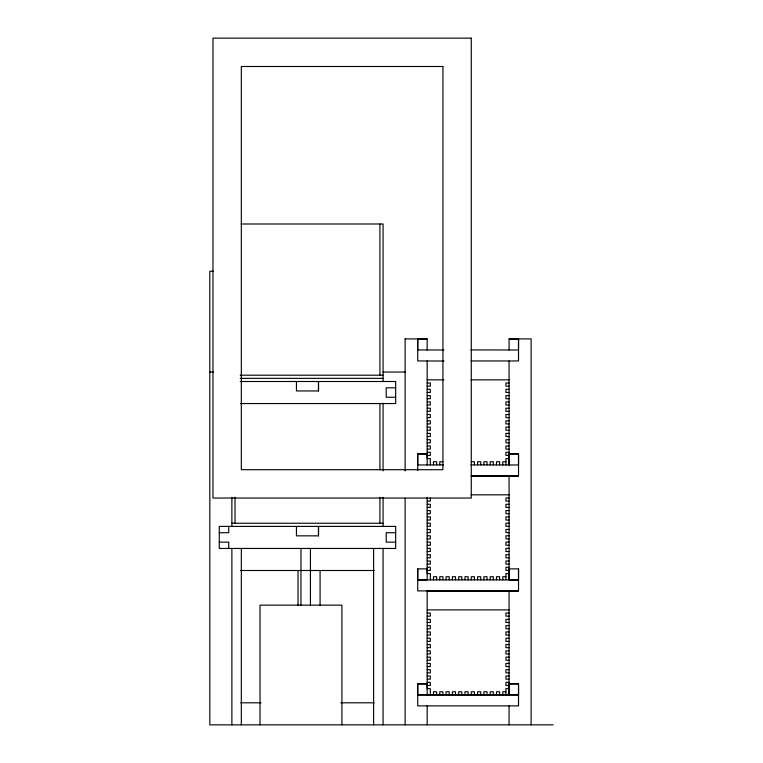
<?xml version="1.0" encoding="UTF-8"?>
<svg xmlns="http://www.w3.org/2000/svg" width="763" height="763" viewBox="0 0 763 763"><rect width="100%" height="100%" fill="white"/><g stroke="black" fill="none" stroke-linecap="round" stroke-linejoin="round"><path stroke-width="1.14" d="M417.723 568.921L417.723 579.947L427.175 579.947L427.175 568.921L417.723 568.855L417.723 590.905L518.525 590.905M417.723 349.998L417.723 338.972L427.175 338.829M427.175 694.921L427.175 683.896L417.723 683.896L417.723 694.921L518.525 694.921L518.525 683.829L509.074 683.829L509.074 694.921L509.074 590.972M427.175 464.972L427.175 453.947L417.723 453.947L417.723 464.972L443.475 464.905M427.175 350.074L427.175 338.972L405.124 338.906M509.074 568.855L509.074 579.947L518.525 579.947L518.525 568.855L509.074 568.921M509.074 349.998L509.074 338.906L531.124 338.906L531.124 724.85M509.074 338.972L518.525 338.972L518.525 349.998L470.876 349.931M240.965 223.998L383.074 223.998L383.074 381.5M213.306 271.246L209.825 271.246L209.825 724.85L553.175 724.85M417.723 349.931L443.818 349.998M443.932 361.023L417.723 360.956L417.723 338.906M471.086 360.956L518.525 360.956L518.525 338.972M209.825 372.048L213.306 372.048M383.074 372.048L405.124 372.048M240.211 375.196L383.074 375.196M240.211 378.353L383.074 378.353M427.175 379.85L443.789 379.85M471.095 379.85L509.074 379.85M240.211 381.5L395.673 381.5L395.673 403.551L240.555 403.551M427.175 382.997L430.322 382.997L430.322 386.154L427.175 386.154M509.074 382.997L505.926 382.997L505.926 386.154L509.074 386.154M395.673 387.804L386.221 387.804L386.221 397.246L395.673 397.246M427.175 389.302L430.322 389.302L430.322 392.449L427.175 392.449M509.074 389.302L505.926 389.302L505.926 392.449L509.074 392.449M318.495 390.952L318.495 381.5L318.495 390.952L296.445 390.952L296.445 381.5M427.175 395.606L430.322 395.606L430.322 398.753L427.175 398.753M509.074 395.606L505.926 395.606L505.926 398.753L509.074 398.753M427.175 401.901L430.322 401.901L430.322 405.048L427.175 405.048M509.074 401.901L505.926 401.901L505.926 405.048L509.074 405.048M427.175 408.205L430.322 408.205L430.322 411.352L427.175 411.352M509.074 408.205L505.926 408.205L505.926 411.352L509.074 411.352M427.175 414.5L430.322 414.5L430.322 417.647L427.175 417.647M509.074 414.5L505.926 414.5L505.926 417.647L509.074 417.647M427.175 420.804L430.322 420.804L430.322 423.951L427.175 423.951M509.074 420.804L505.926 420.804L505.926 423.951L509.074 423.951M427.175 427.099L430.322 427.099L430.322 430.256L427.175 430.256M509.074 427.099L505.926 427.099L505.926 430.256L509.074 430.256M427.175 433.403L430.322 433.403L430.322 436.55L427.175 436.55M509.074 433.403L505.926 433.403L505.926 436.55L509.074 436.55M427.175 439.698L430.322 439.698L430.322 442.855L427.175 442.855M509.074 439.698L505.926 439.698L505.926 442.855L509.074 442.855M427.175 446.002L430.322 446.002L430.322 449.149L427.175 449.149M509.074 446.002L505.926 446.002L505.926 449.149L509.074 449.149M427.175 452.306L430.322 452.306L430.322 455.454L427.175 455.454M509.074 452.306L505.926 452.306L505.926 455.454L509.074 455.454M427.175 453.88L417.723 453.88L417.723 470.418M509.074 453.947L518.525 453.947L518.525 475.998L471.334 475.998M509.074 458.601L505.926 458.601L505.926 464.905M442.921 461.749L439.774 461.749L439.774 464.905M471.276 461.749L474.424 461.749L474.424 464.905M505.926 461.749L502.779 461.749L502.779 464.905M470.876 464.905L518.525 464.972L518.525 453.88L509.074 453.88L509.074 464.972L509.074 361.023M471.086 475.931L518.525 475.931M471.095 494.825L509.074 494.825M509.074 497.981L505.926 497.981L505.926 501.129L509.074 501.129M427.175 501.129L430.322 501.129L430.322 497.981M427.175 504.276L430.322 504.276L430.322 507.424L427.175 507.424M509.074 504.276L505.926 504.276L505.926 507.424L509.074 507.424M427.175 510.581L430.322 510.581L430.322 513.728L427.175 513.728M509.074 510.581L505.926 510.581L505.926 513.728L509.074 513.728M427.175 516.875L430.322 516.875L430.322 520.023L427.175 520.023M509.074 516.875L505.926 516.875L505.926 520.023L509.074 520.023M427.175 523.18L430.322 523.18L430.322 526.327L427.175 526.327M509.074 523.18L505.926 523.18L505.926 526.327L509.074 526.327M231.876 523.246L383.074 523.246M427.175 529.474L430.322 529.474L430.322 532.631L427.175 532.631M509.074 529.474L505.926 529.474L505.926 532.631L509.074 532.631M219.277 532.698L228.728 532.698L228.728 526.403M395.673 532.698L386.221 532.698L386.221 542.15L395.673 542.15M318.495 535.845L318.495 526.403L318.495 535.845L296.445 535.845L296.445 526.403M427.175 535.779L430.322 535.779L430.322 538.926L427.175 538.926M509.074 535.779L505.926 535.779L505.926 538.926L509.074 538.926M427.175 542.073L430.322 542.073L430.322 545.23L427.175 545.23M509.074 542.073L505.926 542.073L505.926 545.23L509.074 545.23M219.277 542.15L228.728 542.15L228.728 548.454M427.175 548.378L430.322 548.378L430.322 551.525L427.175 551.525M509.074 548.378L505.926 548.378L505.926 551.525L509.074 551.525M427.175 554.672L430.322 554.672L430.322 557.829L427.175 557.829M509.074 554.672L505.926 554.672L505.926 557.829L509.074 557.829M427.175 560.977L430.322 560.977L430.322 564.124L427.175 564.124M509.074 560.977L505.926 560.977L505.926 564.124L509.074 564.124M427.175 567.281L430.322 567.281L430.322 570.428L427.175 570.428M509.074 567.281L505.926 567.281L505.926 570.428L509.074 570.428M240.727 570.505L374.223 570.505M509.074 573.576L505.926 573.576L505.926 579.88M505.926 576.723L502.779 576.723L502.779 579.88M417.723 579.88L518.525 579.88M427.251 590.972L518.525 590.972L518.525 568.921M427.175 609.875L509.074 609.875M427.175 613.023L430.322 613.023L430.322 616.18L427.175 616.18M509.074 613.023L505.926 613.023L505.926 616.18L509.074 616.18M427.175 619.327L430.322 619.327L430.322 622.474L427.175 622.474M509.074 619.327L505.926 619.327L505.926 622.474L509.074 622.474M427.175 625.622L430.322 625.622L430.322 628.779L427.175 628.779M509.074 625.622L505.926 625.622L505.926 628.779L509.074 628.779M427.175 631.926L430.322 631.926L430.322 635.074L427.175 635.074M509.074 631.926L505.926 631.926L505.926 635.074L509.074 635.074M427.175 638.221L430.322 638.221L430.322 641.378L427.175 641.378M509.074 638.221L505.926 638.221L505.926 641.378L509.074 641.378M427.175 644.525L430.322 644.525L430.322 647.673L427.175 647.673M509.074 644.525L505.926 644.525L505.926 647.673L509.074 647.673M427.175 650.829L430.322 650.829L430.322 653.977L427.175 653.977M509.074 650.829L505.926 650.829L505.926 653.977L509.074 653.977M427.175 657.124L430.322 657.124L430.322 660.272L427.175 660.272M509.074 657.124L505.926 657.124L505.926 660.272L509.074 660.272M427.175 663.428L430.322 663.428L430.322 666.576L427.175 666.576M509.074 663.428L505.926 663.428L505.926 666.576L509.074 666.576M427.175 669.723L430.322 669.723L430.322 672.871L427.175 672.871M509.074 669.723L505.926 669.723L505.926 672.871L509.074 672.871M427.175 676.028L430.322 676.028L430.322 679.175L427.175 679.175M509.074 676.028L505.926 676.028L505.926 679.175L509.074 679.175M427.175 682.322L430.322 682.322L430.322 685.479L427.175 685.479M509.074 682.322L505.926 682.322L505.926 685.479L509.074 685.479M427.175 683.829L417.723 683.829L417.723 705.88L518.525 705.88L518.525 683.896L509.074 683.896M509.074 688.627L505.926 688.627L505.926 694.921M505.926 691.774L502.779 691.774L502.779 694.921M417.723 694.855L518.525 694.855M240.727 702.799L260.994 702.799M340.851 702.799L374.223 702.799M509.074 475.998L509.074 579.88M509.074 705.947L509.074 724.85M499.622 464.905L499.622 461.749L496.475 461.749L496.475 464.905M499.622 579.88L499.622 576.723L496.475 576.723L496.475 579.88M499.622 694.921L499.622 691.774L496.475 691.774L496.475 694.921M493.327 464.905L493.327 461.749L490.17 461.749L490.17 464.905M493.327 579.88L493.327 576.723L490.17 576.723L490.17 579.88M493.327 694.921L493.327 691.774L490.17 691.774L490.17 694.921M487.023 464.905L487.023 461.749L483.876 461.749L483.876 464.905M487.023 579.88L487.023 576.723L483.876 576.723L483.876 579.88M487.023 694.921L487.023 691.774L483.876 691.774L483.876 694.921M480.728 464.905L480.728 461.749L477.571 461.749L477.571 464.905M480.728 579.88L480.728 576.723L477.571 576.723L477.571 579.88M480.728 694.921L480.728 691.774L477.571 691.774L477.571 694.921M474.424 579.88L474.424 576.723L471.276 576.723L471.276 579.88M474.424 694.921L474.424 691.774L471.276 691.774L471.276 694.921M468.129 579.88L468.129 576.723L464.972 576.723L464.972 579.88M468.129 694.921L468.129 691.774L464.972 691.774L464.972 694.921M461.825 579.88L461.825 576.723L458.677 576.723L458.677 579.88M461.825 694.921L461.825 691.774L458.677 691.774L458.677 694.921M455.521 579.88L455.521 576.723L452.373 576.723L452.373 579.88M455.521 694.921L455.521 691.774L452.373 691.774L452.373 694.921M449.226 579.88L449.226 576.723L446.078 576.723L446.078 579.88M449.226 694.921L449.226 691.774L446.078 691.774L446.078 694.921M442.921 579.88L442.921 576.723L439.774 576.723L439.774 579.88M442.921 694.921L442.921 691.774L439.774 691.774L439.774 694.921M436.627 464.905L436.627 461.749L433.479 461.749L433.479 464.905M436.627 579.88L436.627 576.723L433.479 576.723L433.479 579.88M436.627 694.921L436.627 691.774L433.479 691.774L433.479 694.921M430.322 464.905L430.322 458.601L427.175 458.601L427.175 360.956M430.322 579.88L430.322 573.576L427.175 573.576L427.175 497.371M430.322 694.921L430.322 688.627L427.175 688.627L427.175 590.905M427.175 705.88L427.175 724.85M405.124 338.829L405.124 470.981M405.124 498.392L405.124 724.85M383.074 403.274L383.074 470.885M383.074 497.333L383.074 526.403M383.074 548.454L383.074 724.85M379.926 223.998L379.926 375.196M379.926 403.274L379.926 469.951M379.926 497.333L379.926 523.523M373.622 548.454L373.622 724.85M341.919 724.85L341.919 605.154L260.021 605.154L260.021 724.85M320.079 570.505L320.079 605.069M310.417 548.454L310.417 605.069M300.965 548.454L300.965 605.069M298.028 570.505L298.028 605.069M241.327 548.454L241.327 724.85M235.023 497.333L235.023 523.523M231.876 497.333L231.876 526.403M231.876 548.454L231.876 724.85M471.276 38.15L212.972 38.15L212.972 498.048L471.276 498.048L471.276 38.15M442.921 66.495L241.327 66.495L241.327 469.703L442.921 469.703L442.921 66.495M395.673 526.403L219.277 526.403L219.277 548.454L395.673 548.454L395.673 526.403"/></g></svg>
